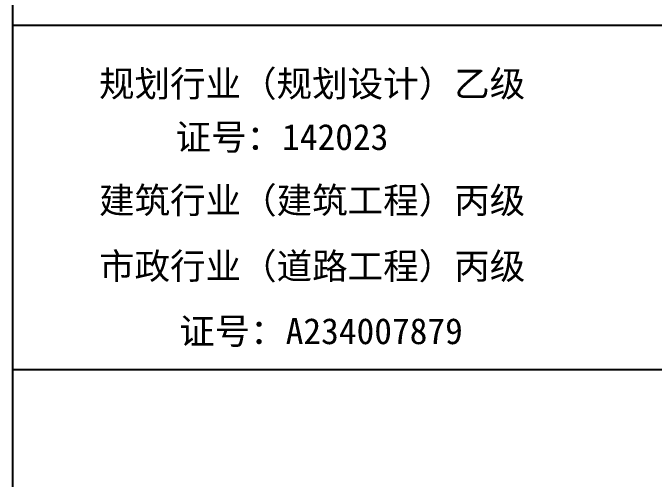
# Model space of a CAD drawing. Extents: x 8254 to 366479, y -216343 to -120021.
# Drawn here: x 163685 to 169248, y -156281 to -152231 of the extents above; entities that cross this region are included whole.
import ezdxf

# ---------------------------------------------------------------- set-up
doc = ezdxf.new("R2010")
doc.units = 0
doc.header["$LTSCALE"] = 500
doc.header["$MEASUREMENT"] = 0
doc.layers.get('0').update_dxf_attribs({"linetype": 'CONTINUOUS'})
doc.layers.add('PUB_TITLE', color=4, linetype='CONTINUOUS')
doc.styles.add('宋体', font='SimSun.ttf', dxfattribs={"width": 0.8})

msp = doc.modelspace()

# ---------------------------------------------------------------- linework, layer by layer
at = {"color": 7}
for p, q in [((163685.188, -152338.398), (169921.08, -152338.398)), ((163685.188, -155327.379), (169921.08, -155327.379))]:
    msp.add_line(p, q, dxfattribs=at)
at = {"layer": 'PUB_TITLE', "color": 7}
msp.add_line((163685.188, -177891.405), (163685.188, -137891.405), dxfattribs=at)

# ---------------------------------------------------------------- texts
at = {"color": 7, "style": '宋体'}
for s, height, p in [('规划行业（规划设计）乙级', 225.85925, (164432.91, -152959.612)), ('证号：142023', 225.8592, (165096.687, -153422.447)), ('建筑行业（建筑工程）丙级', 225.85925, (164432.91, -153972.342)), ('市政行业（道路工程）丙级', 225.85925, (164432.91, -154543.493)), ('证号：A234007879', 225.85925, (165127.931, -155107.957))]:
    msp.add_text(s, height=height, dxfattribs=at).set_placement(p)

doc.saveas('drawing.dxf')
